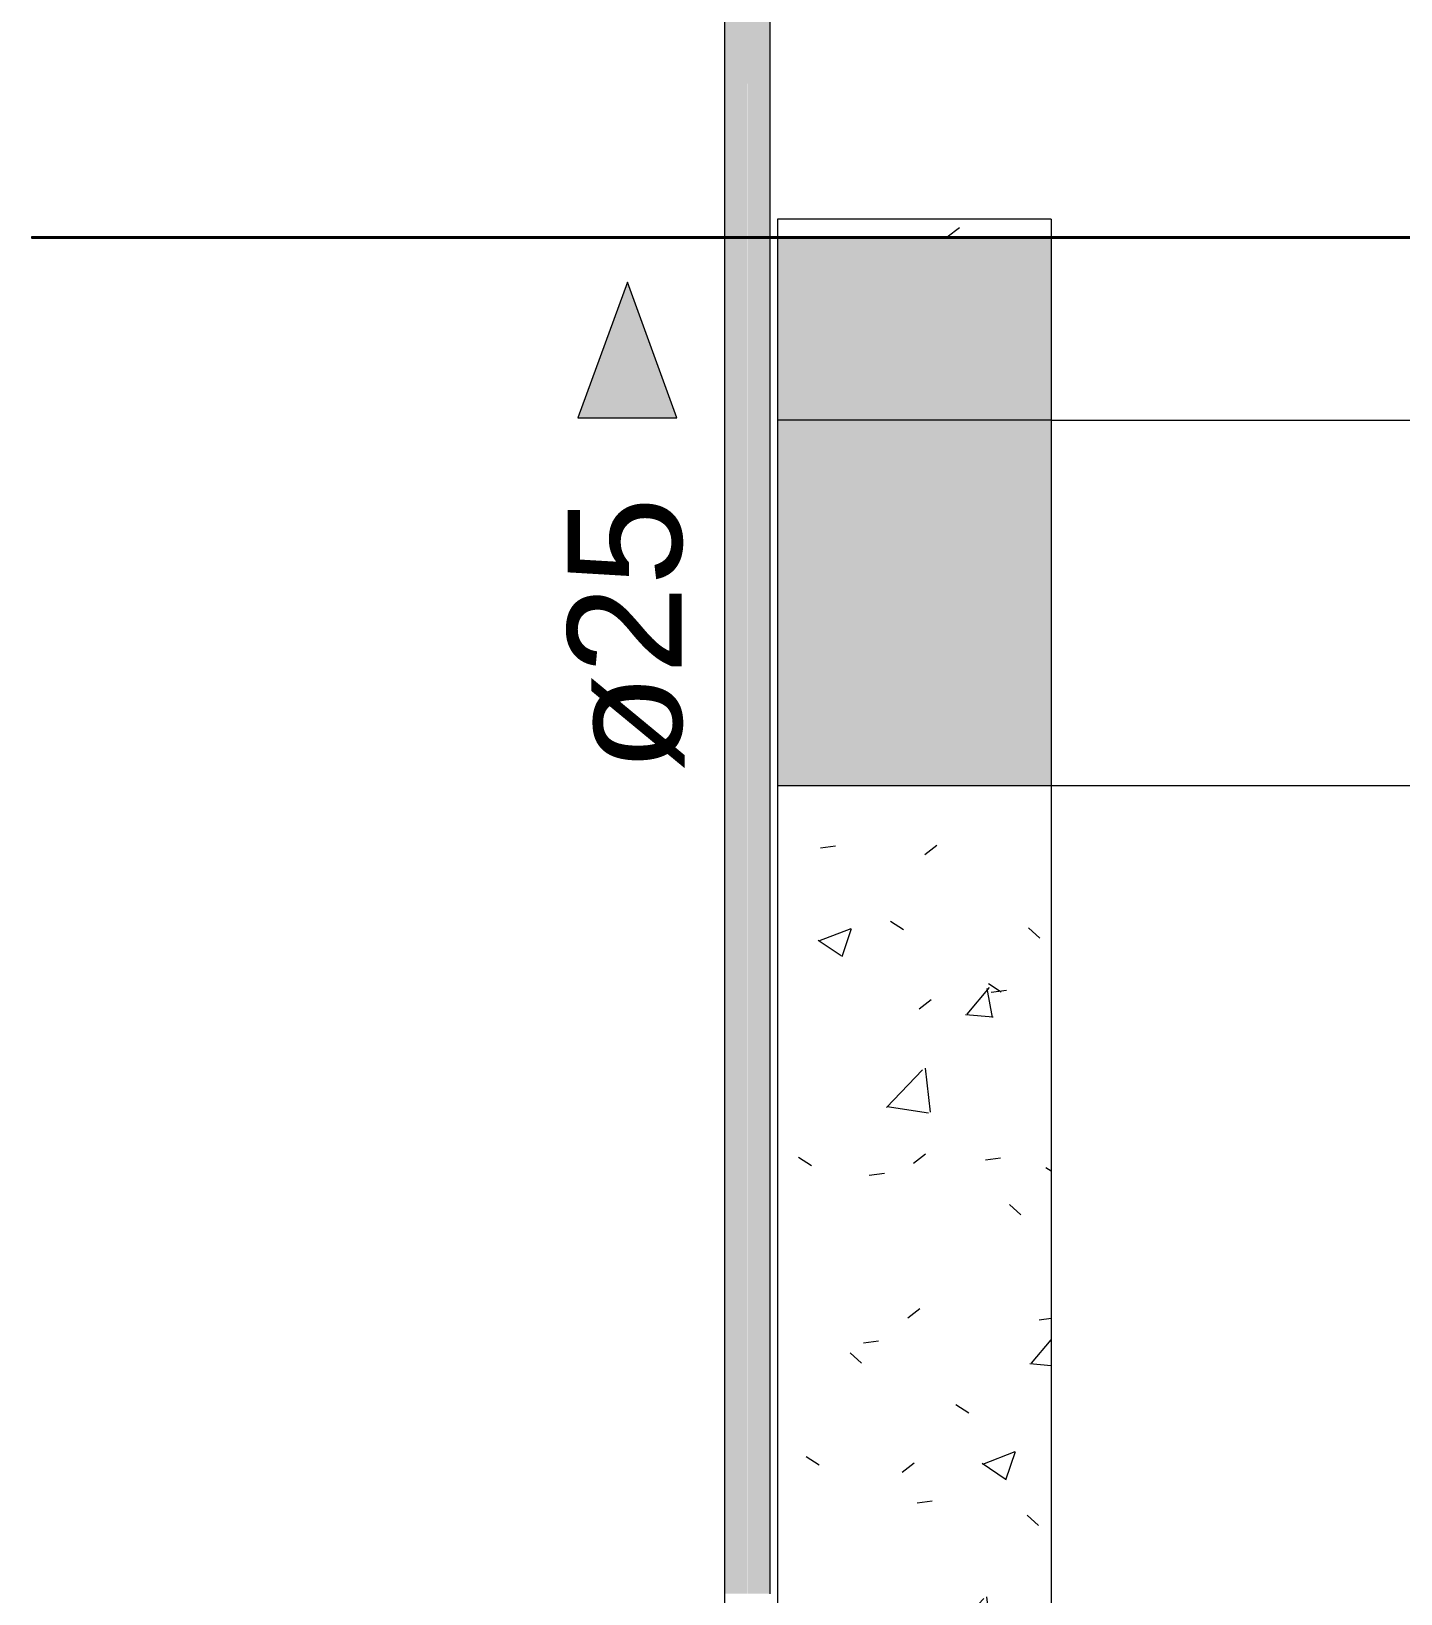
# Model space of a CAD drawing. Header units: metres. Extents: x 15 to 69.3, y -12.4 to 16.4.
# Drawn here: x 24.667 to 25.417, y 2.008 to 2.863 of the extents above; entities that cross this region are included whole.
import ezdxf

# ---------------------------------------------------------------- set-up
doc = ezdxf.new("R2010")
doc.units = ezdxf.units.M
doc.layers.add('1095_ARQ_BASE_COBERTA_dwg', color=7, linetype='Continuous', lineweight=5, true_color=0x767676)
doc.layers.add('A-FLOR', color=7, linetype='Continuous', lineweight=9, true_color=0x007f00)
for name, color, linetype, lineweight in [('A-DETL', 7, 'Continuous', 5), ('A-DETL-GENF', 7, 'Continuous', 5), ('A-WALL', 7, 'Continuous', 9), ('G-ANNO-TEXT', 7, 'Continuous', 5), ('KIRYA - PAREDE', 7, 'Continuous', 40), ('KIRYA - PAREDE VISTA', 7, 'Continuous', 15), ('KIRYA - PISO', 7, 'Continuous', 5), ('P-PIPE', 7, 'Continuous', 5), ('P-PIPE-IDEN', 7, 'Continuous', 5), ('S-COLS', 7, 'Continuous', 5), ('VEGETAÇÃO', 7, 'Continuous', 5)]:
    doc.layers.add(name, color=color, linetype=linetype, lineweight=lineweight)
doc.styles.add('Arial_1', font='arial.ttf', dxfattribs={"height": 0.0625})
doc.styles.add('Century Gothic_3', font='GOTHIC.TTF', dxfattribs={"height": 0.0625})

# ---------------------------------------------------------------- blocks, each defined once
blk = doc.blocks.new('Pilar retangular - 15 x 30 cm-V17-AA')
at = {"layer": 'S-COLS', "true_color": 0xeaeaea}
h = blk.add_hatch(dxfattribs=at)
h.set_pattern_fill('FP_4', color=254, style=0, pattern_type=2)
h.set_pattern_definition([(50, (-13.363, 1.373), (0.1821895, -0.015938), [0.01905, -0.20955]), (355, (-13.363, 1.373), (-0.035242, 0.191059), [0.01524, -0.16764]), (100.451, (-13.348, 1.371), (0.146942, 0.17512), [0.01619, -0.17809]), (46.184, (-13.363, 1.423), (0.271077, -0.042045), [0.02857, -0.31432]), (96.636, (-13.34, 1.42), (0.237407, 0.247433), [0.02429, -0.26714]), (351.184, (-13.363, 1.423), (0.237406, 0.247428), [0.02286, -0.25146]), (21, (-13.338, 1.411), (0.15162, -0.102267), [0.01905, -0.20955]), (326, (-13.338, 1.411), (0.061803, 0.18419), [0.01524, -0.16764]), (71.451, (-13.325, 1.402), (0.213418, 0.081924), [0.01619, -0.17809]), (37.5, (-13.363, 1.373), (0.0030864, 0.084551), [0.00838, -0.15723, 0.00838, -0.1618, -0.16827]), (37.5, (-13.363, 1.373), (0.0030864, 0.084551), [-0.33579, 0.00838, -0.15989]), (7.5, (-13.363, 1.373), (0.0668157, 0.1001782), [0.00838, -0.08865, 0.00838, -0.15342, -0.06413]), (7.5, (-13.363, 1.373), (0.0668157, 0.1001782), [-0.25883, 0.00838, -0.05575]), (327.5, (-13.42, 1.373), (0.1355866, -0.0057276), [0.00838, -0.05512, 0.00838, -0.18974, -0.26289]), (327.5, (-13.42, 1.373), (0.1355866, -0.0057276), [-0.26162, 0.00838, -0.25451]), (317.5, (-13.445, 1.373), (0.148125, 0.025429), [0.00838, -0.07417, 0.00838, -0.12319, -0.18669]), (317.5, (-13.445, 1.373), (0.148125, 0.025429), [-0.21412, 0.00838, -0.17831])])
h.paths.add_polyline_path([(-15.46525, 0), (-15.42781, 0), (-15.42781, 2.45), (-15.57781, 2.45), (-15.57781, 0)])
h.paths.add_polyline_path([(-15.42781, 2.75), (-15.42781, 2.76), (-15.57781, 2.76), (-15.57781, 2.75), (-15.46525, 2.75)])
at = {"layer": 'S-COLS', "color": 253, "true_color": 0xaaaaaa}
for p, q in [((-15.57781, 2.76), (-15.57781, 2.75)), ((-15.42781, 2.76), (-15.57781, 2.76)), ((-15.42781, 2.76), (-15.42781, 2.75)), ((-15.57781, 2.45), (-15.57781, 0.6)), ((-15.42781, 2.45), (-15.42781, 0))]:
    blk.add_line(p, q, dxfattribs=at)
blk = doc.blocks.new('1095_ARQ_BASE_COBERTA_dwg_A$C015C14DD-V19-AA')
at = {"layer": 'VEGETAÇÃO'}
for p, q in [((-15.7839, 2.75), (-15.98629, 2.75)), ((-15.98629, 2.75), (-15.9534, 2.75)), ((-15.78483, 2.75), (-15.98629, 2.75)), ((-15.98629, 2.75), (-15.71951, 2.75)), ((-15.98629, 2.75), (-15.95491, 2.75)), ((-15.79688, 2.75), (-15.98629, 2.75)), ((-15.98629, 2.75), (-15.96696, 2.75)), ((-15.79595, 2.75), (-15.98629, 2.75)), ((-15.98629, 2.75), (-15.73157, 2.75)), ((-15.98629, 2.75), (-15.96546, 2.75)), ((-15.81814, 2.75), (-15.98629, 2.75)), ((-15.81907, 2.75), (-15.98629, 2.75)), ((-15.98629, 2.75), (-15.75375, 2.75)), ((-15.79595, 2.75), (-15.98629, 2.75)), ((-15.98629, 2.75), (-15.96546, 2.75)), ((-15.79688, 2.75), (-15.98629, 2.75)), ((-15.98629, 2.75), (-15.73157, 2.75)), ((-15.40564, 2.75), (-15.68082, 2.75))]:
    blk.add_line(p, q, dxfattribs=at)
at = {"layer": 'VEGETAÇÃO', "flags": 128}
for points in [[(-15.94703, 2.75), (-15.67184, 2.75), (-15.98629, 2.75)], [(-15.98629, 2.75), (-15.93804, 2.75), (-15.98629, 2.75)], [(-15.98629, 2.75), (-15.93804, 2.75), (-15.98629, 2.75)], [(-15.98629, 2.75), (-15.91586, 2.75), (-15.98629, 2.75)], [(-15.98629, 2.75), (-15.91586, 2.75), (-15.98629, 2.75)], [(-15.98629, 2.75), (-15.74377, 2.75), (-15.46951, 2.75)], [(-15.98629, 2.75), (-15.74377, 2.75), (-15.98629, 2.75)], [(-15.98629, 2.75), (-15.92321, 2.75), (-15.64895, 2.75)], [(-15.98629, 2.75), (-15.92321, 2.75), (-15.58364, 2.75)], [(-15.98629, 2.75), (-15.92321, 2.75), (-15.98629, 2.75)], [(-15.98629, 2.75), (-15.72488, 2.75), (-15.45062, 2.75)], [(-15.98629, 2.75), (-15.72488, 2.75), (-15.98629, 2.75)], [(-15.98629, 2.75), (-15.67766, 2.75), (-15.95192, 2.75)], [(-15.98629, 2.75), (-15.71544, 2.75), (-15.44118, 2.75)], [(-15.98629, 2.75), (-15.71544, 2.75), (-15.98629, 2.75)], [(-15.98629, 2.75), (-15.97043, 2.75), (-15.69618, 2.75)], [(-15.98629, 2.75), (-15.97043, 2.75), (-15.63086, 2.75)], [(-15.98629, 2.75), (-15.97043, 2.75), (-15.98629, 2.75)], [(-15.98629, 2.75), (-15.79099, 2.75), (-15.51673, 2.75)], [(-15.98629, 2.75), (-15.79099, 2.75), (-15.98629, 2.75)], [(-15.98629, 2.75), (-15.70599, 2.75), (-15.98025, 2.75)], [(-15.98629, 2.75), (-15.97162, 2.75), (-15.91828, 2.75), (-15.87561, 2.75), (-15.86494, 2.75)], [(-15.98629, 2.75), (-15.96022, 2.75), (-15.87149, 2.75), (-15.78276, 2.75), (-15.71621, 2.75), (-15.73839, 2.75), (-15.56092, 2.75), (-15.60529, 2.75), (-15.67184, 2.75), (-15.64965, 2.75), (-15.49437, 2.75), (-15.45, 2.75), (-15.64965, 2.75)], [(-14.76231, 2.75), (-15.13943, 2.75), (-15.22817, 2.75), (-15.40564, 2.75), (-15.6799, 2.75), (-15.84931, 2.75), (-15.98629, 2.75)], [(-15.98118, 2.75), (-15.70599, 2.75), (-15.43173, 2.75)], [(-15.69525, 2.75), (-15.97043, 2.75), (-15.86475, 2.75)], [(-15.95285, 2.75), (-15.67766, 2.75), (-15.4034, 2.75)], [(-15.77602, 2.75), (-15.67184, 2.75), (-15.9461, 2.75)], [(-15.66285, 2.75), (-15.93804, 2.75), (-15.83236, 2.75)], [(-15.66378, 2.75), (-15.93804, 2.75), (-15.59846, 2.75)], [(-15.64803, 2.75), (-15.92321, 2.75), (-15.81753, 2.75)], [(-15.85829, 2.75), (-15.5831, 2.75), (-15.92268, 2.75)], [(-15.64067, 2.75), (-15.91586, 2.75), (-15.81017, 2.75)], [(-15.6416, 2.75), (-15.91586, 2.75), (-15.57628, 2.75)], [(-15.9039, 2.75), (-15.56433, 2.75), (-15.83859, 2.75)], [(-15.89518, 2.75), (-15.79099, 2.75), (-15.45142, 2.75)], [(-15.86494, 2.75), (-15.87561, 2.75), (-15.84361, 2.75), (-15.7796, 2.75), (-15.6799, 2.75), (-15.64388, 2.75), (-15.56092, 2.75), (-15.38345, 2.75), (-15.20598, 2.75), (-15.1838, 2.75), (-15.33909, 2.75), (-15.36127, 2.75)], [(-15.68729, 2.75), (-15.5831, 2.75), (-15.85736, 2.75)], [(-15.84796, 2.75), (-15.74377, 2.75), (-15.40419, 2.75)], [(-15.83952, 2.75), (-15.56433, 2.75), (-15.29007, 2.75)], [(-15.82907, 2.75), (-15.72488, 2.75), (-15.38531, 2.75)], [(-15.81962, 2.75), (-15.71544, 2.75), (-15.37586, 2.75)], [(-15.81018, 2.75), (-15.70599, 2.75), (-15.36642, 2.75)], [(-15.80002, 2.75), (-15.46044, 2.75), (-15.7347, 2.75)], [(-15.80002, 2.75), (-15.46044, 2.75), (-15.7347, 2.75)], [(-15.51581, 2.75), (-15.79099, 2.75), (-15.68531, 2.75)], [(-15.78184, 2.75), (-15.67766, 2.75), (-15.33808, 2.75)], [(-15.74521, 2.75), (-15.40564, 2.75), (-15.13138, 2.75)], [(-15.46858, 2.75), (-15.74377, 2.75), (-15.63809, 2.75)], [(-15.73563, 2.75), (-15.46044, 2.75), (-15.18618, 2.75)], [(-15.73563, 2.75), (-15.46044, 2.75), (-15.18618, 2.75)], [(-15.44969, 2.75), (-15.72488, 2.75), (-15.6192, 2.75)], [(-15.44025, 2.75), (-15.71544, 2.75), (-15.60975, 2.75)], [(-15.71502, 2.75), (-15.37544, 2.75), (-15.6497, 2.75)], [(-15.43081, 2.75), (-15.70599, 2.75), (-15.60031, 2.75)], [(-15.40247, 2.75), (-15.67766, 2.75), (-15.57197, 2.75)], [(-15.67724, 2.75), (-15.33766, 2.75), (-15.61192, 2.75)], [(-15.39665, 2.75), (-15.67184, 2.75), (-15.56615, 2.75)], [(-15.39758, 2.75), (-15.67184, 2.75), (-15.33226, 2.75)], [(-15.66851, 2.75), (-15.56433, 2.75), (-15.22475, 2.75)], [(-15.59209, 2.75), (-15.3169, 2.75), (-15.65648, 2.75)], [(-15.65063, 2.75), (-15.37544, 2.75), (-15.10118, 2.75)], [(-15.61285, 2.75), (-15.33766, 2.75), (-15.0634, 2.75)], [(-15.42109, 2.75), (-15.3169, 2.75), (-15.59116, 2.75)], [(-15.30792, 2.75), (-15.5831, 2.75), (-15.47742, 2.75)], [(-15.30884, 2.75), (-15.5831, 2.75), (-15.24353, 2.75)], [(-15.56462, 2.75), (-15.46044, 2.75), (-15.12086, 2.75)], [(-15.56462, 2.75), (-15.46044, 2.75), (-15.12086, 2.75)], [(-15.28914, 2.75), (-15.56433, 2.75), (-15.45864, 2.75)], [(-15.48117, 2.75), (-15.20598, 2.75), (-15.54556, 2.75)], [(-15.45899, 2.75), (-15.1838, 2.75), (-15.52338, 2.75)], [(-15.29995, 2.75), (-15.40564, 2.75), (-15.50982, 2.75)], [(-15.31017, 2.75), (-15.20598, 2.75), (-15.48024, 2.75)], [(-15.47963, 2.75), (-15.37544, 2.75), (-15.03586, 2.75)], [(-15.18525, 2.75), (-15.46044, 2.75), (-15.35476, 2.75)], [(-15.18525, 2.75), (-15.46044, 2.75), (-15.35476, 2.75)], [(-15.28799, 2.75), (-15.1838, 2.75), (-15.45806, 2.75)], [(-15.44185, 2.75), (-15.33766, 2.75), (-14.99809, 2.75)], [(-15.06606, 2.75), (-15.40564, 2.75), (-15.13045, 2.75)], [(-15.10025, 2.75), (-15.37544, 2.75), (-15.26976, 2.75)], [(-15.36127, 2.75), (-15.27253, 2.75), (-15.09507, 2.75), (-15.02852, 2.75), (-15.13943, 2.75)], [(-15.06248, 2.75), (-15.33766, 2.75), (-15.23198, 2.75)], [(-15.25934, 2.75), (-14.98415, 2.75), (-15.32373, 2.75)], [(-15.31836, 2.75), (-14.97878, 2.75), (-15.25304, 2.75)], [(-15.04171, 2.75), (-15.3169, 2.75), (-15.21122, 2.75)], [(-15.04264, 2.75), (-15.3169, 2.75), (-14.97733, 2.75)], [(-15.23715, 2.75), (-14.96197, 2.75), (-15.30154, 2.75)], [(-15.28058, 2.75), (-14.941, 2.75), (-15.21526, 2.75)], [(-15.08833, 2.75), (-14.98415, 2.75), (-15.25841, 2.75)], [(-15.25397, 2.75), (-14.97878, 2.75), (-14.70452, 2.75)]]:
    blk.add_lwpolyline(points, dxfattribs=at)
blk = doc.blocks.new('1095_ARQ_BASE_COBERTA_dwg-3608433-AA')
at = {"layer": 'KIRYA - PAREDE'}
for p, q in [((-13.86098, 2.75), (-15.98629, 2.75)), ((-15.36888, 2.75), (-15.66888, 2.75))]:
    blk.add_line(p, q, dxfattribs=at)
at = {"layer": 'KIRYA - PAREDE VISTA'}
for p, q in [((-15.98629, 2.75), (-15.1645, 2.75)), ((-15.60681, 2.75), (-15.98629, 2.75)), ((-13.46031, 2.75), (-15.98629, 2.75)), ((-15.18542, 2.75), (-15.58181, 2.75))]:
    blk.add_line(p, q, dxfattribs=at)
at = {"layer": 'KIRYA - PISO'}
for p, q in [((-11.81764, 2.75), (-15.98641, 2.75)), ((-11.81796, 2.75), (-15.98629, 2.75)), ((-11.81796, 2.75), (-15.98629, 2.75)), ((-11.81796, 2.75), (-15.98629, 2.75)), ((-11.81796, 2.75), (-15.98629, 2.75)), ((-15.5673, 2.75), (-15.98627, 2.75)), ((-11.8178, 2.75), (-15.5673, 2.75))]:
    blk.add_line(p, q, dxfattribs=at)
at = {"layer": 'KIRYA - PISO', "flags": 128}
blk.add_lwpolyline([(-11.81796, 2.75), (-15.81001, 2.75), (-15.98629, 2.75)], dxfattribs=at)
blk.add_blockref('1095_ARQ_BASE_COBERTA_dwg_A$C015C14DD-V19-AA', (0, 0))
blk = doc.blocks.new('Anotacao_Tuboseta - Fluxo 1-2612753-AA')
at = {"layer": 'P-PIPE-IDEN'}
blk.add_hatch(color=256, dxfattribs=at).paths.add_polyline_path([(-15.63293, 0.81861), (-15.68703, 0.81861), (-15.65998, 0.89293)])
for p, q in [((-15.65998, 0.89293), (-15.68703, 0.81861)), ((-15.63293, 0.81861), (-15.65998, 0.89293)), ((-15.68703, 0.81861), (-15.63293, 0.81861))]:
    blk.add_line(p, q, dxfattribs=at)

msp = doc.modelspace()

# ---------------------------------------------------------------- hatches: boundary and pattern name
at = {"layer": 'A-DETL-GENF', "true_color": 0x808080}
h = msp.add_hatch(dxfattribs=at)
h.set_pattern_fill('FP_5', color=8, style=0, pattern_type=2)
h.set_pattern_definition([(50, (27.29014, 1.373), (0.1821895, -0.015938), [0.01905, -0.20955]), (355, (27.29014, 1.373), (-0.035242, 0.191059), [0.01524, -0.16764]), (100.451, (27.30514, 1.371), (0.146942, 0.17512), [0.01619, -0.17809]), (46.184, (27.29014, 1.423), (0.271077, -0.042045), [0.02857, -0.31432]), (96.636, (27.31314, 1.42), (0.237407, 0.247433), [0.02429, -0.26714]), (351.184, (27.29014, 1.423), (0.237406, 0.247428), [0.02286, -0.25146]), (21, (27.31514, 1.411), (0.15162, -0.102267), [0.01905, -0.20955]), (326, (27.31514, 1.411), (0.061803, 0.18419), [0.01524, -0.16764]), (71.451, (27.32814, 1.402), (0.213418, 0.081924), [0.01619, -0.17809]), (37.5, (27.290144, 1.373), (0.0030864, 0.084551), [0.00838, -0.15723, 0.00838, -0.1618, -0.16827]), (37.5, (27.290144, 1.373), (0.0030864, 0.084551), [-0.33579, 0.00838, -0.15989]), (7.5, (27.29014, 1.373), (0.0668157, 0.1001782), [0.00838, -0.08865, 0.00838, -0.15342, -0.06414]), (7.5, (27.29014, 1.373), (0.0668157, 0.1001782), [-0.25883, 0.00838, -0.05575]), (327.5, (27.233144, 1.373), (0.1355866, -0.0057276), [0.00838, -0.05512, 0.00838, -0.18974, -0.26289]), (327.5, (27.233144, 1.373), (0.1355866, -0.0057276), [-0.26162, 0.00838, -0.25451]), (317.5, (27.20814, 1.373), (0.1481253, 0.0254287), [0.00838, -0.07417, 0.00838, -0.12319, -0.18669]), (317.5, (27.20814, 1.373), (0.1481253, 0.0254287), [-0.21412, 0.00838, -0.17831])])
h.paths.add_polyline_path([(25.07534, -0.3), (25.22534, -0.3), (25.22534, 0), (25.07534, 0), (25.07534, -0.28607)])
h.paths.add_polyline_path([(28.72534, -0.3), (28.72534, 0), (28.57534, 0), (28.57534, -0.3)])
h.paths.add_polyline_path([(27.37534, -0.3), (27.37534, 0), (27.22534, 0), (27.22534, -0.3), (27.27206, -0.3)])
h.paths.add_polyline_path([(28.57534, 2.45), (28.72534, 2.45), (28.72534, 2.75), (28.57534, 2.75), (28.57534, 2.65)])
h.paths.add_polyline_path([(27.37534, 2.45), (27.37534, 2.75), (27.22534, 2.75), (27.22534, 2.45), (27.27206, 2.45)])
h.paths.add_polyline_path([(25.1879, 2.45), (25.22534, 2.45), (25.22534, 2.75), (25.07534, 2.75), (25.07534, 2.45)])
at = {"layer": 'P-PIPE', "true_color": 0x00ffff}
for points in [[(25.04634, 2.0075), (25.05884, 2.0075), (25.0588, 3.4215), (25.04634, 3.4215), (25.04634, 2.0075)], [(25.07091, 2.0075), (25.07134, 2.0075), (25.07133, 3.4215), (25.05884, 3.4215), (25.05912, 2.0075), (25.07091, 2.0075)]]:
    msp.add_hatch(color=4, dxfattribs=at).paths.add_polyline_path(points)

# ---------------------------------------------------------------- linework, layer by layer
at = {"layer": 'A-DETL'}
for p, q in [((25.22534, 2.75), (25.07534, 2.75)), ((25.07534, 2.75), (25.07534, 2.45)), ((25.22534, 2.45), (25.22534, 2.75)), ((25.07534, 2.45), (25.22534, 2.45))]:
    msp.add_line(p, q, dxfattribs=at)
at = {"layer": 'A-FLOR', "color": 9, "true_color": 0xaad4aa}
for p, q in [((28.72534, 2.75), (25.07534, 2.75)), ((25.07534, 2.75), (25.07534, 2.65)), ((25.22534, 2.65), (28.57534, 2.65))]:
    msp.add_line(p, q, dxfattribs=at)
at = {"layer": 'A-WALL', "color": 253, "true_color": 0xaaaaaa}
for p, q in [((25.22534, 2.65), (25.07534, 2.65)), ((25.07534, 2.65), (25.07534, 2.45)), ((25.22534, 2.45), (25.22534, 2.65)), ((25.07534, 2.45), (28.72534, 2.45))]:
    msp.add_line(p, q, dxfattribs=at)
at = {"layer": 'P-PIPE'}
for p, q in [((25.04634, 3.4396), (25.04634, -0.2846)), ((25.07134, 2.0075), (25.07134, 3.4396))]:
    msp.add_line(p, q, dxfattribs=at)

# ---------------------------------------------------------------- block references
at = {"layer": '1095_ARQ_BASE_COBERTA_dwg', "color": 7}
msp.add_blockref('1095_ARQ_BASE_COBERTA_dwg-3608433-AA', (40.65314, 0), dxfattribs=at)
at = {"layer": 'P-PIPE-IDEN'}
msp.add_blockref('Anotacao_Tuboseta - Fluxo 1-2612753-AA', (40.65314, 1.83273), dxfattribs=at)
at = {"layer": 'S-COLS', "color": 253, "true_color": 0xaaaaaa}
msp.add_blockref('Pilar retangular - 15 x 30 cm-V17-AA', (40.65314, 0), dxfattribs=at)

# ---------------------------------------------------------------- texts
at = {"layer": 'G-ANNO-TEXT', "insert": (24.94401, 1.24872), "char_height": 0.0625, "width": 0.8437761, "attachment_point": 1, "rotation": 90, "style": 'Century Gothic_3', "bg_fill": 3, "box_fill_scale": 1.25, "bg_fill_color": 256, "bg_fill_true_color": 13158600, "bg_fill_transparency": 0}
msp.add_mtext('ABASTECIMENTO', dxfattribs=at)
at = {"layer": 'P-PIPE-IDEN', "insert": (24.96041, 2.45759), "char_height": 0.0625, "width": 0.1803797, "attachment_point": 1, "rotation": 90, "style": 'Arial_1'}
msp.add_mtext('ø25', dxfattribs=at)

doc.saveas('drawing.dxf')
